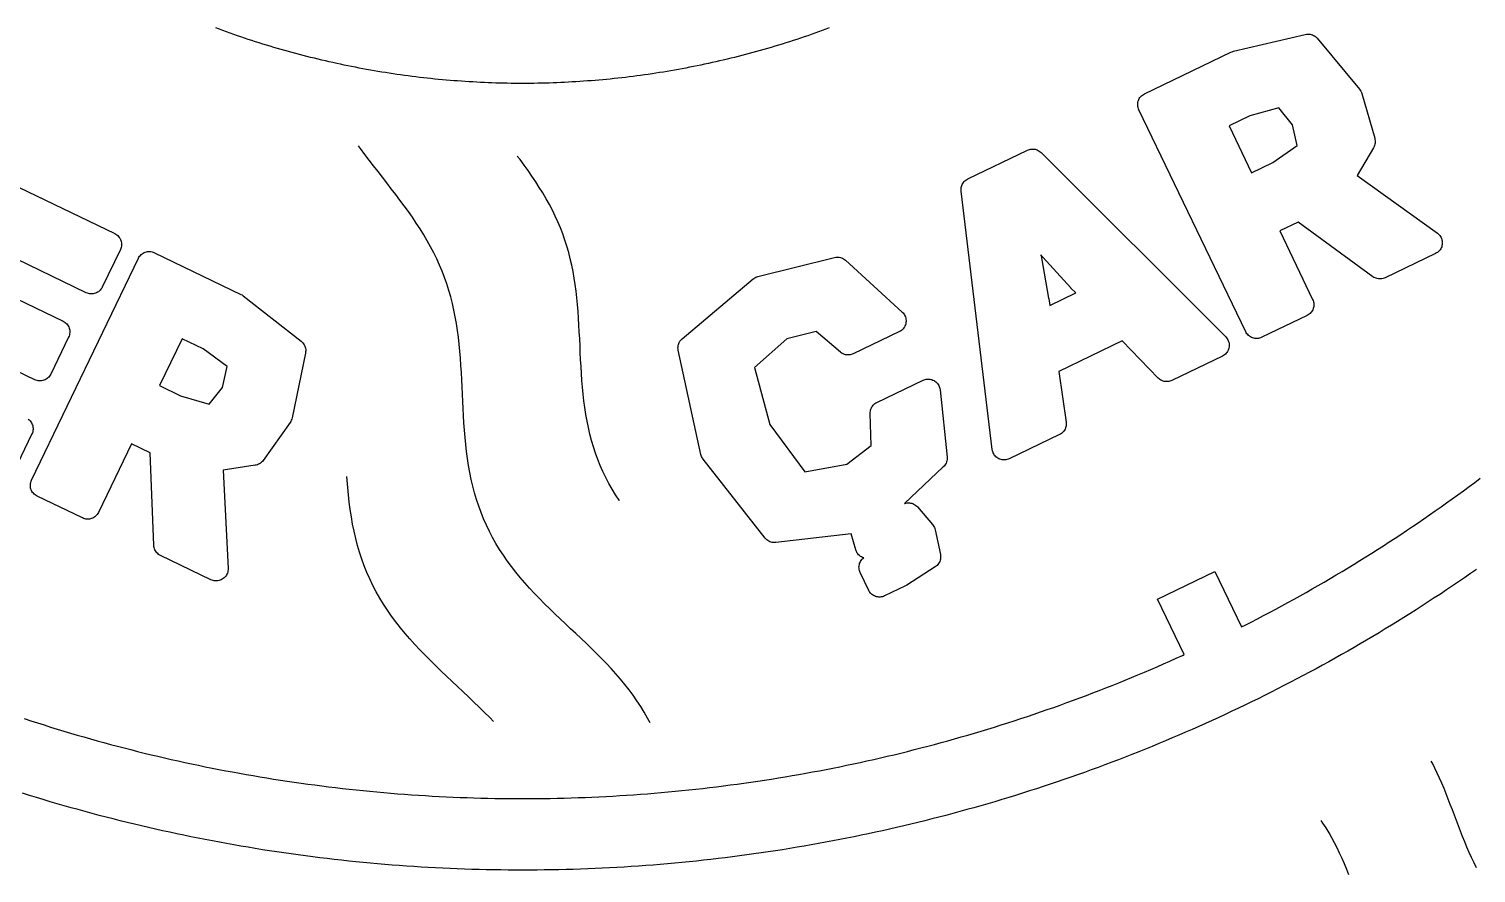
# Model space of a CAD drawing. Header units: millimetres. Extents: x -17.8 to 17.8, y -17.8 to 17.8.
# Drawn here: x -8.344 to -4.703, y -4.191 to -2.067 of the extents above; entities that cross this region are included whole.
import ezdxf

# ---------------------------------------------------------------- set-up
doc = ezdxf.new("R2010")
doc.units = ezdxf.units.MM
for name, color, linetype in [('ALTIN', 2, 'Continuous'), ('DOKU', 8, 'Continuous'), ('KESIM', 1, 'Continuous')]:
    doc.layers.add(name, color=color, linetype=linetype)

msp = doc.modelspace()

# ---------------------------------------------------------------- linework, layer by layer
at = {"layer": 'ALTIN'}
for points in [[(-6.3304, -2.0643), (-6.3394, -2.0677), (-6.3484, -2.071), (-6.3575, -2.0742), (-6.3665, -2.0775), (-6.3756, -2.0807), (-6.3847, -2.0838), (-6.3938, -2.0869), (-6.4029, -2.09), (-6.412, -2.093), (-6.4212, -2.096), (-6.4303, -2.099), (-6.4395, -2.1019), (-6.4487, -2.1047), (-6.4578, -2.1076), (-6.4671, -2.1104), (-6.4763, -2.1131), (-6.4855, -2.1158), (-6.4947, -2.1185), (-6.504, -2.1211), (-6.5132, -2.1237), (-6.5225, -2.1263), (-6.5318, -2.1288), (-6.5411, -2.1313), (-6.5504, -2.1337), (-6.5597, -2.1361), (-6.569, -2.1384), (-6.5784, -2.1407), (-6.5877, -2.143), (-6.5971, -2.1452), (-6.6064, -2.1474), (-6.6158, -2.1495), (-6.6252, -2.1516), (-6.6346, -2.1537), (-6.644, -2.1557), (-6.6534, -2.1577), (-6.6628, -2.1596), (-6.6722, -2.1615), (-6.6817, -2.1634), (-6.6911, -2.1652), (-6.7006, -2.167), (-6.71, -2.1687), (-6.7195, -2.1704), (-6.729, -2.172), (-6.7385, -2.1737), (-6.7479, -2.1752), (-6.7574, -2.1767), (-6.7669, -2.1782), (-6.7764, -2.1797), (-6.786, -2.1811), (-6.7955, -2.1824), (-6.805, -2.1837), (-6.8145, -2.185), (-6.8241, -2.1863), (-6.8336, -2.1875), (-6.8432, -2.1886), (-6.8527, -2.1897), (-6.8623, -2.1908), (-6.8718, -2.1918), (-6.8814, -2.1928), (-6.891, -2.1937), (-6.9005, -2.1946), (-6.9101, -2.1955), (-6.9197, -2.1963), (-6.9293, -2.1971), (-6.9389, -2.1978), (-6.9485, -2.1985), (-6.9581, -2.1992), (-6.9677, -2.1998), (-6.9773, -2.2003), (-6.9869, -2.2009), (-6.9965, -2.2013), (-7.0061, -2.2018), (-7.0157, -2.2022), (-7.0253, -2.2025), (-7.0349, -2.2029), (-7.0445, -2.2031), (-7.0541, -2.2034), (-7.0637, -2.2035), (-7.0734, -2.2037), (-7.083, -2.2038), (-7.0926, -2.2039), (-7.1022, -2.2039), (-7.1118, -2.2039), (-7.1214, -2.2038), (-7.131, -2.2037), (-7.1407, -2.2035), (-7.1503, -2.2034), (-7.1599, -2.2031), (-7.1695, -2.2029), (-7.1791, -2.2025), (-7.1887, -2.2022), (-7.1983, -2.2018), (-7.2079, -2.2013), (-7.2175, -2.2009), (-7.2271, -2.2003), (-7.2367, -2.1998), (-7.2463, -2.1992), (-7.2559, -2.1985), (-7.2655, -2.1978), (-7.2751, -2.1971), (-7.2847, -2.1963), (-7.2943, -2.1955), (-7.3039, -2.1946), (-7.3134, -2.1937), (-7.323, -2.1928), (-7.3326, -2.1918), (-7.3421, -2.1908), (-7.3517, -2.1897), (-7.3612, -2.1886), (-7.3708, -2.1875), (-7.3803, -2.1863), (-7.3899, -2.185), (-7.3994, -2.1837), (-7.4089, -2.1824), (-7.4184, -2.1811), (-7.428, -2.1797), (-7.4375, -2.1782), (-7.447, -2.1767), (-7.4565, -2.1752), (-7.4659, -2.1737), (-7.4754, -2.172), (-7.4849, -2.1704), (-7.4944, -2.1687), (-7.5038, -2.167), (-7.5133, -2.1652), (-7.5227, -2.1634), (-7.5322, -2.1615), (-7.5416, -2.1596), (-7.551, -2.1577), (-7.5604, -2.1557), (-7.5698, -2.1537), (-7.5792, -2.1516), (-7.5886, -2.1495), (-7.598, -2.1474), (-7.6073, -2.1452), (-7.6167, -2.143), (-7.626, -2.1407), (-7.6354, -2.1384), (-7.6447, -2.1361), (-7.654, -2.1337), (-7.6633, -2.1313), (-7.6726, -2.1288), (-7.6819, -2.1263), (-7.6912, -2.1237), (-7.7004, -2.1211), (-7.7097, -2.1185), (-7.7189, -2.1158), (-7.7281, -2.1131), (-7.7373, -2.1104), (-7.7466, -2.1076), (-7.7557, -2.1047), (-7.7649, -2.1019), (-7.7741, -2.099), (-7.7832, -2.096), (-7.7924, -2.093), (-7.8015, -2.09), (-7.8106, -2.0869), (-7.8197, -2.0838), (-7.8288, -2.0807), (-7.8379, -2.0775), (-7.8469, -2.0742), (-7.856, -2.071), (-7.865, -2.0677), (-7.874, -2.0643)], [(-8.5019, -2.402), (-8.1281, -2.582), (-8.1255, -2.5834), (-8.1231, -2.5851), (-8.1208, -2.587), (-8.1187, -2.5891), (-8.1169, -2.5913), (-8.1153, -2.5938), (-8.1139, -2.5964), (-8.1128, -2.5991), (-8.112, -2.602), (-8.1114, -2.6049), (-8.1111, -2.6078), (-8.1112, -2.6107), (-8.1115, -2.6137), (-8.1121, -2.6165), (-8.1129, -2.6194), (-8.1141, -2.6221), (-8.1597, -2.7168), (-8.1611, -2.7194), (-8.1628, -2.7219), (-8.1647, -2.7241), (-8.1668, -2.7262), (-8.1691, -2.7281), (-8.1715, -2.7297), (-8.1741, -2.731), (-8.1768, -2.7321), (-8.1797, -2.733), (-8.1826, -2.7335), (-8.1855, -2.7338), (-8.1884, -2.7338), (-8.1914, -2.7335), (-8.1942, -2.7329), (-8.1971, -2.732), (-8.1998, -2.7309), (-8.4322, -2.6189)], [(-8.4712, -2.6998), (-8.2583, -2.8024), (-8.2557, -2.8038), (-8.2533, -2.8054), (-8.251, -2.8073), (-8.2489, -2.8094), (-8.2471, -2.8117), (-8.2455, -2.8141), (-8.2441, -2.8167), (-8.243, -2.8195), (-8.2422, -2.8223), (-8.2416, -2.8252), (-8.2413, -2.8281), (-8.2414, -2.8311), (-8.2417, -2.834), (-8.2423, -2.8369), (-8.2431, -2.8397), (-8.2443, -2.8424), (-8.2892, -2.9357), (-8.2906, -2.9383), (-8.2923, -2.9408), (-8.2942, -2.943), (-8.2963, -2.9451), (-8.2986, -2.9469), (-8.301, -2.9486), (-8.3036, -2.9499), (-8.3064, -2.951), (-8.3092, -2.9519), (-8.3121, -2.9524), (-8.315, -2.9527), (-8.3179, -2.9527), (-8.3209, -2.9524), (-8.3238, -2.9518), (-8.3266, -2.9509), (-8.3293, -2.9498), (-8.5422, -2.8472)], [(-8.3457, -3.0491), (-8.3434, -3.051), (-8.3413, -3.0531), (-8.3395, -3.0554), (-8.3379, -3.0579), (-8.3365, -3.0605), (-8.3354, -3.0632), (-8.3345, -3.066), (-8.334, -3.0689), (-8.3337, -3.0718), (-8.3337, -3.0748), (-8.3341, -3.0777), (-8.3346, -3.0806), (-8.3355, -3.0834), (-8.3367, -3.0861), (-8.3824, -3.181)], [(-8.3561, -3.8026), (-8.3395, -3.808), (-8.3229, -3.8134), (-8.3062, -3.8187), (-8.2896, -3.8239), (-8.2729, -3.829), (-8.2561, -3.8341), (-8.2394, -3.8391), (-8.2226, -3.844), (-8.2059, -3.8489), (-8.189, -3.8537), (-8.1722, -3.8584), (-8.1554, -3.863), (-8.1385, -3.8676), (-8.1216, -3.8721), (-8.1047, -3.8765), (-8.0878, -3.8808), (-8.0709, -3.8851), (-8.0539, -3.8893), (-8.0369, -3.8934), (-8.0199, -3.8974), (-8.0029, -3.9014), (-7.9859, -3.9053), (-7.9688, -3.9091), (-7.9518, -3.9128), (-7.9347, -3.9165), (-7.9176, -3.9201), (-7.9005, -3.9236), (-7.8833, -3.9271), (-7.8662, -3.9304), (-7.849, -3.9337), (-7.8319, -3.937), (-7.8147, -3.9401), (-7.7975, -3.9432), (-7.7803, -3.9462), (-7.7631, -3.9491), (-7.7458, -3.9519), (-7.7286, -3.9547), (-7.7113, -3.9574), (-7.694, -3.96), (-7.6767, -3.9626), (-7.6594, -3.965), (-7.6421, -3.9674), (-7.6248, -3.9697), (-7.6075, -3.972), (-7.5902, -3.9742), (-7.5728, -3.9762), (-7.5555, -3.9783), (-7.5381, -3.9802), (-7.5207, -3.9821), (-7.5034, -3.9839), (-7.486, -3.9856), (-7.4686, -3.9872), (-7.4512, -3.9888), (-7.4338, -3.9902), (-7.4164, -3.9917), (-7.3989, -3.993), (-7.3815, -3.9942), (-7.3641, -3.9954), (-7.3466, -3.9965), (-7.3292, -3.9976), (-7.3118, -3.9985), (-7.2943, -3.9994), (-7.2769, -4.0002), (-7.2594, -4.0009), (-7.2419, -4.0016), (-7.2245, -4.0021), (-7.207, -4.0026), (-7.1895, -4.003), (-7.1721, -4.0034), (-7.1546, -4.0037), (-7.1371, -4.0038), (-7.1197, -4.004), (-7.1022, -4.004), (-7.0847, -4.004), (-7.0673, -4.0038), (-7.0498, -4.0037), (-7.0323, -4.0034), (-7.0149, -4.003), (-6.9974, -4.0026), (-6.9799, -4.0021), (-6.9625, -4.0016), (-6.945, -4.0009), (-6.9275, -4.0002), (-6.9101, -3.9994), (-6.8926, -3.9985), (-6.8752, -3.9976), (-6.8578, -3.9965), (-6.8403, -3.9954), (-6.8229, -3.9942), (-6.8055, -3.993), (-6.788, -3.9917), (-6.7706, -3.9902), (-6.7532, -3.9888), (-6.7358, -3.9872), (-6.7184, -3.9856), (-6.701, -3.9839), (-6.6837, -3.9821), (-6.6663, -3.9802), (-6.6489, -3.9783), (-6.6316, -3.9762), (-6.6142, -3.9742), (-6.5969, -3.972), (-6.5796, -3.9697), (-6.5623, -3.9674), (-6.545, -3.965), (-6.5277, -3.9626), (-6.5104, -3.96), (-6.4931, -3.9574), (-6.4758, -3.9547), (-6.4586, -3.9519), (-6.4413, -3.9491), (-6.4241, -3.9462), (-6.4069, -3.9432), (-6.3897, -3.9401), (-6.3725, -3.937), (-6.3554, -3.9337), (-6.3382, -3.9304), (-6.3211, -3.9271), (-6.3039, -3.9236), (-6.2868, -3.9201), (-6.2697, -3.9165), (-6.2526, -3.9128), (-6.2356, -3.9091), (-6.2185, -3.9053), (-6.2015, -3.9014), (-6.1845, -3.8974), (-6.1675, -3.8934), (-6.1505, -3.8893), (-6.1335, -3.8851), (-6.1166, -3.8808), (-6.0997, -3.8765), (-6.0828, -3.8721), (-6.0659, -3.8676), (-6.049, -3.863), (-6.0322, -3.8584), (-6.0154, -3.8537), (-5.9985, -3.8489), (-5.9818, -3.844), (-5.965, -3.8391), (-5.9483, -3.8341), (-5.9315, -3.829), (-5.9148, -3.8239), (-5.8982, -3.8187), (-5.8815, -3.8134), (-5.8649, -3.808), (-5.8483, -3.8026), (-5.8317, -3.7971), (-5.8152, -3.7915), (-5.7986, -3.7859), (-5.7821, -3.7801), (-5.7656, -3.7743), (-5.7492, -3.7685), (-5.7328, -3.7625), (-5.7163, -3.7565), (-5.7, -3.7504), (-5.6836, -3.7443), (-5.6673, -3.7381), (-5.651, -3.7318), (-5.6347, -3.7254), (-5.6185, -3.719), (-5.6023, -3.7124), (-5.5861, -3.7059), (-5.5699, -3.6992), (-5.5538, -3.6925), (-5.5377, -3.6857), (-5.5216, -3.6788), (-5.5056, -3.6719), (-5.4896, -3.6649), (-5.4736, -3.6578), (-5.4577, -3.6507), (-5.4418, -3.6435), (-5.4374, -3.6415), (-5.5045, -3.502), (-5.3604, -3.4325), (-5.2932, -3.572), (-5.2844, -3.5676), (-5.2689, -3.5596), (-5.2534, -3.5516), (-5.2379, -3.5435), (-5.2224, -3.5353), (-5.207, -3.5271), (-5.1917, -3.5188), (-5.1763, -3.5104), (-5.161, -3.502), (-5.1458, -3.4935), (-5.1305, -3.4849), (-5.1153, -3.4763), (-5.1002, -3.4676), (-5.0851, -3.4588), (-5.07, -3.45), (-5.055, -3.4411), (-5.04, -3.4321), (-5.025, -3.4231), (-5.0101, -3.414), (-4.9952, -3.4048), (-4.9804, -3.3956), (-4.9656, -3.3863), (-4.9509, -3.3769), (-4.9361, -3.3675), (-4.9215, -3.358), (-4.9068, -3.3485), (-4.8922, -3.3389), (-4.8777, -3.3292), (-4.8632, -3.3195), (-4.8487, -3.3097), (-4.8343, -3.2998), (-4.8199, -3.2899), (-4.8056, -3.2799), (-4.7913, -3.2698), (-4.7771, -3.2597), (-4.7629, -3.2495), (-4.7487, -3.2393), (-4.7346, -3.229), (-4.7205, -3.2186), (-4.7065, -3.2082), (-4.6925, -3.1977)], [(-4.7024, -3.4273), (-4.7173, -3.4378), (-4.7324, -3.4481), (-4.7474, -3.4585), (-4.7625, -3.4687), (-4.7777, -3.4789), (-4.7929, -3.489), (-4.8081, -3.499), (-4.8234, -3.509), (-4.8388, -3.5189), (-4.8541, -3.5287), (-4.8696, -3.5385), (-4.885, -3.5482), (-4.9005, -3.5579), (-4.9161, -3.5674), (-4.9317, -3.577), (-4.9473, -3.5864), (-4.9629, -3.5958), (-4.9787, -3.6051), (-4.9944, -3.6143), (-5.0102, -3.6235), (-5.026, -3.6325), (-5.0419, -3.6416), (-5.0578, -3.6505), (-5.0738, -3.6594), (-5.0897, -3.6682), (-5.1058, -3.677), (-5.1218, -3.6856), (-5.1379, -3.6943), (-5.1541, -3.7028), (-5.1702, -3.7113), (-5.1865, -3.7196), (-5.2027, -3.728), (-5.219, -3.7362), (-5.2353, -3.7444), (-5.2517, -3.7525), (-5.2681, -3.7606), (-5.2845, -3.7685), (-5.3009, -3.7764), (-5.3174, -3.7842), (-5.334, -3.792), (-5.3505, -3.7997), (-5.3671, -3.8073), (-5.3838, -3.8148), (-5.4004, -3.8223), (-5.4171, -3.8297), (-5.4338, -3.837), (-5.4506, -3.8442), (-5.4674, -3.8514), (-5.4842, -3.8585), (-5.5011, -3.8655), (-5.5179, -3.8725), (-5.5348, -3.8793), (-5.5518, -3.8861), (-5.5688, -3.8929), (-5.5858, -3.8995), (-5.6028, -3.9061), (-5.6198, -3.9126), (-5.6369, -3.919), (-5.654, -3.9254), (-5.6712, -3.9317), (-5.6884, -3.9379), (-5.7056, -3.944), (-5.7228, -3.9501), (-5.74, -3.956), (-5.7573, -3.962), (-5.7746, -3.9678), (-5.7919, -3.9735), (-5.8093, -3.9792), (-5.8266, -3.9848), (-5.844, -3.9904), (-5.8615, -3.9958), (-5.8789, -4.0012), (-5.8964, -4.0065), (-5.9139, -4.0117), (-5.9314, -4.0168), (-5.9489, -4.0219), (-5.9665, -4.0269), (-5.9841, -4.0318), (-6.0017, -4.0367), (-6.0193, -4.0414), (-6.0369, -4.0461), (-6.0546, -4.0507), (-6.0723, -4.0553), (-6.09, -4.0597), (-6.1077, -4.0641), (-6.1255, -4.0684), (-6.1432, -4.0726), (-6.161, -4.0768), (-6.1788, -4.0808), (-6.1966, -4.0848), (-6.2144, -4.0887), (-6.2323, -4.0926), (-6.2502, -4.0963), (-6.268, -4.1), (-6.2859, -4.1036), (-6.3039, -4.1071), (-6.3218, -4.1106), (-6.3397, -4.1139), (-6.3577, -4.1172), (-6.3757, -4.1204), (-6.3936, -4.1236), (-6.4116, -4.1266), (-6.4297, -4.1296), (-6.4477, -4.1325), (-6.4657, -4.1353), (-6.4838, -4.138), (-6.5018, -4.1407), (-6.5199, -4.1433), (-6.538, -4.1458), (-6.5561, -4.1482), (-6.5742, -4.1505), (-6.5923, -4.1528), (-6.6104, -4.155), (-6.6286, -4.1571), (-6.6467, -4.1591), (-6.6649, -4.1611), (-6.683, -4.1629), (-6.7012, -4.1647), (-6.7194, -4.1664), (-6.7375, -4.1681), (-6.7557, -4.1696), (-6.7739, -4.1711), (-6.7921, -4.1725), (-6.8103, -4.1738), (-6.8286, -4.175), (-6.8468, -4.1762), (-6.865, -4.1773), (-6.8832, -4.1783), (-6.9015, -4.1792), (-6.9197, -4.18), (-6.9379, -4.1808), (-6.9562, -4.1815), (-6.9744, -4.182), (-6.9927, -4.1826), (-7.0109, -4.183), (-7.0292, -4.1834), (-7.0474, -4.1836), (-7.0657, -4.1838), (-7.0839, -4.184), (-7.1022, -4.184), (-7.1205, -4.184), (-7.1387, -4.1838), (-7.157, -4.1836), (-7.1752, -4.1834), (-7.1935, -4.183), (-7.2117, -4.1826), (-7.23, -4.182), (-7.2482, -4.1815), (-7.2665, -4.1808), (-7.2847, -4.18), (-7.3029, -4.1792), (-7.3212, -4.1783), (-7.3394, -4.1773), (-7.3576, -4.1762), (-7.3758, -4.175), (-7.3941, -4.1738), (-7.4123, -4.1725), (-7.4305, -4.1711), (-7.4487, -4.1696), (-7.4669, -4.1681), (-7.485, -4.1664), (-7.5032, -4.1647), (-7.5214, -4.1629), (-7.5395, -4.1611), (-7.5577, -4.1591), (-7.5758, -4.1571), (-7.594, -4.155), (-7.6121, -4.1528), (-7.6302, -4.1505), (-7.6483, -4.1482), (-7.6664, -4.1458), (-7.6845, -4.1433), (-7.7026, -4.1407), (-7.7206, -4.138), (-7.7387, -4.1353), (-7.7567, -4.1325), (-7.7747, -4.1296), (-7.7928, -4.1266), (-7.8108, -4.1236), (-7.8287, -4.1204), (-7.8467, -4.1172), (-7.8647, -4.1139), (-7.8826, -4.1106), (-7.9005, -4.1071), (-7.9185, -4.1036), (-7.9364, -4.1), (-7.9542, -4.0963), (-7.9721, -4.0926), (-7.99, -4.0887), (-8.0078, -4.0848), (-8.0256, -4.0808), (-8.0434, -4.0768), (-8.0612, -4.0726), (-8.0789, -4.0684), (-8.0967, -4.0641), (-8.1144, -4.0597), (-8.1321, -4.0553), (-8.1498, -4.0507), (-8.1675, -4.0461), (-8.1851, -4.0414), (-8.2027, -4.0367), (-8.2203, -4.0318), (-8.2379, -4.0269), (-8.2555, -4.0219), (-8.273, -4.0168), (-8.2905, -4.0117), (-8.308, -4.0065), (-8.3255, -4.0012), (-8.3429, -3.9958), (-8.3604, -3.9904)]]:
    msp.add_lwpolyline(points, dxfattribs=at)
for points in [[(-5.5375, -2.2302), (-5.3197, -2.1253), (-5.3167, -2.124), (-5.3135, -2.1231), (-5.1328, -2.0804), (-5.1298, -2.0799), (-5.1268, -2.0796), (-5.1238, -2.0797), (-5.1208, -2.08), (-5.1178, -2.0807), (-5.115, -2.0817), (-5.1122, -2.0829), (-5.1096, -2.0844), (-5.1071, -2.0862), (-5.1049, -2.0882), (-5.1028, -2.0904), (-4.9963, -2.2187), (-4.9944, -2.2212), (-4.9928, -2.2238), (-4.9915, -2.2266), (-4.9905, -2.2295), (-4.9581, -2.3421), (-4.9574, -2.3451), (-4.957, -2.3481), (-4.9569, -2.3511), (-4.9571, -2.3541), (-4.9576, -2.3571), (-4.9585, -2.36), (-4.9596, -2.3629), (-4.961, -2.3656), (-5.0021, -2.436), (-4.8005, -2.5807), (-4.7982, -2.5826), (-4.796, -2.5846), (-4.7941, -2.5869), (-4.7925, -2.5893), (-4.791, -2.5919), (-4.7899, -2.5946), (-4.789, -2.5974), (-4.7883, -2.6003), (-4.788, -2.6033), (-4.788, -2.6062), (-4.7882, -2.6092), (-4.7888, -2.6121), (-4.7896, -2.6149), (-4.7907, -2.6177), (-4.7921, -2.6203), (-4.7937, -2.6228), (-4.7956, -2.6251), (-4.7976, -2.6272), (-4.7999, -2.6291), (-4.8024, -2.6307), (-4.805, -2.6321), (-4.9316, -2.6931), (-4.9344, -2.6943), (-4.9372, -2.6952), (-4.9401, -2.6958), (-4.943, -2.6961), (-4.9459, -2.6961), (-4.9489, -2.6958), (-4.9518, -2.6953), (-4.9546, -2.6944), (-4.9573, -2.6933), (-4.9599, -2.692), (-4.9624, -2.6903), (-5.1505, -2.5527), (-5.1972, -2.5753), (-5.1142, -2.7477), (-5.113, -2.7505), (-5.1121, -2.7533), (-5.1115, -2.7561), (-5.1112, -2.7591), (-5.1112, -2.762), (-5.1115, -2.765), (-5.112, -2.7678), (-5.1129, -2.7707), (-5.114, -2.7734), (-5.1153, -2.776), (-5.117, -2.7785), (-5.1188, -2.7807), (-5.1209, -2.7828), (-5.1231, -2.7847), (-5.1256, -2.7864), (-5.1282, -2.7878), (-5.2425, -2.8428), (-5.2452, -2.844), (-5.248, -2.8449), (-5.2509, -2.8455), (-5.2538, -2.8458), (-5.2568, -2.8458), (-5.2597, -2.8455), (-5.2626, -2.845), (-5.2654, -2.8441), (-5.2682, -2.843), (-5.2708, -2.8417), (-5.2732, -2.84), (-5.2755, -2.8382), (-5.2776, -2.8361), (-5.2795, -2.8339), (-5.2811, -2.8314), (-5.2825, -2.8288), (-5.5516, -2.2702), (-5.5527, -2.2675), (-5.5536, -2.2647), (-5.5542, -2.2618), (-5.5545, -2.2589), (-5.5545, -2.256), (-5.5542, -2.253), (-5.5537, -2.2501), (-5.5528, -2.2473), (-5.5517, -2.2446), (-5.5504, -2.242), (-5.5487, -2.2395), (-5.5469, -2.2372), (-5.5448, -2.2351), (-5.5426, -2.2332), (-5.5401, -2.2316)], [(-5.1652, -2.308), (-5.1995, -2.2651), (-5.2721, -2.2852), (-5.3247, -2.3106), (-5.2678, -2.4287), (-5.2145, -2.403), (-5.1536, -2.36)], [(-5.8266, -2.37), (-5.8238, -2.3694), (-5.821, -2.3691), (-5.8182, -2.369), (-5.8153, -2.3692), (-5.8125, -2.3697), (-5.8098, -2.3704), (-5.8071, -2.3714), (-5.8045, -2.3727), (-5.8021, -2.3742), (-5.7998, -2.3759), (-5.7977, -2.3778), (-5.333, -2.8421), (-5.331, -2.8444), (-5.3292, -2.8468), (-5.3277, -2.8494), (-5.3264, -2.8521), (-5.3254, -2.855), (-5.3247, -2.8579), (-5.3243, -2.8609), (-5.3242, -2.8639), (-5.3245, -2.8669), (-5.325, -2.8699), (-5.3258, -2.8728), (-5.3268, -2.8756), (-5.3282, -2.8783), (-5.3298, -2.8808), (-5.3317, -2.8832), (-5.3338, -2.8853), (-5.3361, -2.8873), (-5.3386, -2.889), (-5.3412, -2.8904), (-5.4683, -2.9516), (-5.4709, -2.9527), (-5.4737, -2.9536), (-5.4765, -2.9542), (-5.4794, -2.9545), (-5.4822, -2.9545), (-5.4851, -2.9543), (-5.488, -2.9538), (-5.4907, -2.953), (-5.4934, -2.952), (-5.496, -2.9507), (-5.4984, -2.9492), (-5.5007, -2.9474), (-5.5028, -2.9454), (-5.5934, -2.8521), (-5.7525, -2.9287), (-5.7347, -3.0568), (-5.7345, -3.0597), (-5.7345, -3.0626), (-5.7348, -3.0655), (-5.7354, -3.0683), (-5.7362, -3.0711), (-5.7373, -3.0738), (-5.7387, -3.0763), (-5.7403, -3.0788), (-5.7422, -3.081), (-5.7442, -3.0831), (-5.7465, -3.0849), (-5.7489, -3.0865), (-5.7514, -3.0879), (-5.8778, -3.1488), (-5.8805, -3.1499), (-5.8834, -3.1508), (-5.8863, -3.1514), (-5.8893, -3.1517), (-5.8923, -3.1517), (-5.8953, -3.1514), (-5.8982, -3.1508), (-5.9011, -3.1499), (-5.9039, -3.1487), (-5.9065, -3.1473), (-5.909, -3.1456), (-5.9112, -3.1437), (-5.9133, -3.1415), (-5.9152, -3.1392), (-5.9168, -3.1366), (-5.9182, -3.134), (-5.9193, -3.1312), (-5.92, -3.1283), (-5.9206, -3.1253), (-5.9987, -2.4748), (-5.9989, -2.4719), (-5.9988, -2.4691), (-5.9985, -2.4662), (-5.9979, -2.4634), (-5.997, -2.4607), (-5.9959, -2.4581), (-5.9945, -2.4556), (-5.9929, -2.4532), (-5.9911, -2.451), (-5.989, -2.449), (-5.9868, -2.4472), (-5.9844, -2.4456), (-5.9819, -2.4442), (-5.8319, -2.372), (-5.8293, -2.3709)], [(-8.0286, -2.6299), (-7.8108, -2.7348), (-7.8079, -2.7364), (-7.8052, -2.7383), (-7.6592, -2.853), (-7.6569, -2.8549), (-7.6548, -2.8572), (-7.653, -2.8596), (-7.6514, -2.8621), (-7.6501, -2.8649), (-7.649, -2.8677), (-7.6483, -2.8706), (-7.6478, -2.8736), (-7.6477, -2.8766), (-7.6479, -2.8797), (-7.6483, -2.8826), (-7.6822, -3.0459), (-7.683, -3.0489), (-7.684, -3.0518), (-7.6854, -3.0546), (-7.6871, -3.0572), (-7.7548, -3.1528), (-7.7567, -3.1551), (-7.7588, -3.1573), (-7.7611, -3.1593), (-7.7636, -3.161), (-7.7663, -3.1625), (-7.7691, -3.1636), (-7.772, -3.1645), (-7.775, -3.1651), (-7.8557, -3.1769), (-7.8431, -3.4247), (-7.8431, -3.4277), (-7.8434, -3.4306), (-7.844, -3.4335), (-7.8449, -3.4364), (-7.846, -3.4391), (-7.8474, -3.4417), (-7.849, -3.4442), (-7.8509, -3.4464), (-7.853, -3.4485), (-7.8553, -3.4504), (-7.8578, -3.452), (-7.8604, -3.4534), (-7.8631, -3.4545), (-7.8659, -3.4554), (-7.8688, -3.456), (-7.8718, -3.4562), (-7.8747, -3.4562), (-7.8777, -3.4559), (-7.8806, -3.4553), (-7.8834, -3.4544), (-7.8861, -3.4533), (-8.0128, -3.3923), (-8.0154, -3.3909), (-8.0178, -3.3892), (-8.0201, -3.3873), (-8.0222, -3.3852), (-8.024, -3.3829), (-8.0256, -3.3805), (-8.027, -3.3779), (-8.0281, -3.3752), (-8.029, -3.3723), (-8.0295, -3.3694), (-8.0298, -3.3665), (-8.0395, -3.1337), (-8.0862, -3.1111), (-8.1693, -3.2836), (-8.1707, -3.2862), (-8.1723, -3.2887), (-8.1742, -3.2909), (-8.1763, -3.293), (-8.1786, -3.2948), (-8.1811, -3.2965), (-8.1837, -3.2978), (-8.1864, -3.2989), (-8.1892, -3.2998), (-8.1921, -3.3003), (-8.1951, -3.3006), (-8.198, -3.3006), (-8.2009, -3.3003), (-8.2038, -3.2997), (-8.2066, -3.2988), (-8.2093, -3.2976), (-8.3237, -3.2426), (-8.3263, -3.2412), (-8.3287, -3.2395), (-8.331, -3.2376), (-8.333, -3.2355), (-8.3349, -3.2333), (-8.3365, -3.2308), (-8.3379, -3.2282), (-8.339, -3.2255), (-8.3398, -3.2226), (-8.3404, -3.2197), (-8.3406, -3.2168), (-8.3406, -3.2139), (-8.3403, -3.2109), (-8.3397, -3.2081), (-8.3388, -3.2052), (-8.3377, -3.2025), (-8.0687, -2.6439), (-8.0673, -2.6413), (-8.0656, -2.6389), (-8.0637, -2.6366), (-8.0616, -2.6346), (-8.0593, -2.6327), (-8.0569, -2.6311), (-8.0543, -2.6297), (-8.0516, -2.6286), (-8.0487, -2.6278), (-8.0458, -2.6272), (-8.0429, -2.627), (-8.04, -2.627), (-8.037, -2.6273), (-8.0342, -2.6279), (-8.0313, -2.6288)], [(-6.471, -3.3596), (-6.474, -3.3592), (-6.477, -3.3584), (-6.4799, -3.3574), (-6.4827, -3.3561), (-6.4853, -3.3545), (-6.4877, -3.3526), (-6.49, -3.3505), (-6.492, -3.3482), (-6.6476, -3.1497), (-6.6492, -3.1475), (-6.6505, -3.1452), (-6.6517, -3.1427), (-6.6526, -3.1402), (-6.6533, -3.1376), (-6.7104, -2.8757), (-6.7109, -2.8728), (-6.7111, -2.8698), (-6.711, -2.8669), (-6.7106, -2.864), (-6.7099, -2.8611), (-6.709, -2.8583), (-6.7078, -2.8556), (-6.7063, -2.853), (-6.7045, -2.8506), (-6.7026, -2.8484), (-6.7004, -2.8464), (-6.5223, -2.6961), (-6.5201, -2.6945), (-6.5178, -2.693), (-6.5153, -2.6918), (-6.5128, -2.6908), (-6.5102, -2.69), (-6.3172, -2.6418), (-6.3143, -2.6412), (-6.3113, -2.6409), (-6.3084, -2.6409), (-6.3054, -2.6412), (-6.3025, -2.6418), (-6.2997, -2.6427), (-6.297, -2.6438), (-6.2944, -2.6452), (-6.2919, -2.6469), (-6.2896, -2.6488), (-6.1468, -2.7795), (-6.1448, -2.7816), (-6.1429, -2.7839), (-6.1413, -2.7863), (-6.14, -2.7889), (-6.1388, -2.7916), (-6.138, -2.7944), (-6.1374, -2.7973), (-6.1371, -2.8002), (-6.1371, -2.8031), (-6.1374, -2.806), (-6.138, -2.8089), (-6.1388, -2.8117), (-6.14, -2.8144), (-6.1413, -2.817), (-6.1429, -2.8194), (-6.1448, -2.8217), (-6.1468, -2.8238), (-6.1491, -2.8257), (-6.1515, -2.8273), (-6.1541, -2.8287), (-6.2699, -2.8845), (-6.2725, -2.8856), (-6.2753, -2.8864), (-6.2781, -2.887), (-6.281, -2.8874), (-6.2839, -2.8874), (-6.2868, -2.8872), (-6.2896, -2.8867), (-6.2924, -2.8859), (-6.2951, -2.8848), (-6.2977, -2.8835), (-6.3001, -2.882), (-6.3024, -2.8802), (-6.3631, -2.8282), (-6.4372, -2.8469), (-6.5182, -2.9193), (-6.4802, -3.062), (-6.3917, -3.1812), (-6.2861, -3.162), (-6.2252, -3.1153), (-6.2275, -3.0347), (-6.2274, -3.0318), (-6.2271, -3.029), (-6.2265, -3.0262), (-6.2256, -3.0234), (-6.2245, -3.0208), (-6.2231, -3.0183), (-6.2215, -3.0159), (-6.2197, -3.0137), (-6.2176, -3.0116), (-6.2154, -3.0098), (-6.213, -3.0082), (-6.2105, -3.0068), (-6.0946, -2.951), (-6.092, -2.9499), (-6.0892, -2.949), (-6.0864, -2.9484), (-6.0835, -2.9481), (-6.0807, -2.9481), (-6.0778, -2.9483), (-6.075, -2.9488), (-6.0722, -2.9495), (-6.0695, -2.9506), (-6.0669, -2.9519), (-6.0645, -2.9534), (-6.0622, -2.9551), (-6.0601, -2.9571), (-6.0582, -2.9592), (-6.0565, -2.9615), (-6.0551, -2.964), (-6.0538, -2.9666), (-6.0529, -2.9693), (-6.0522, -2.9721), (-6.0517, -2.975), (-6.0342, -3.1443), (-6.0341, -3.1474), (-6.0342, -3.1504), (-6.0347, -3.1535), (-6.0355, -3.1564), (-6.0365, -3.1593), (-6.0379, -3.162), (-6.0395, -3.1646), (-6.0414, -3.167), (-6.0435, -3.1692), (-6.1409, -3.2612), (-6.1403, -3.261), (-6.1375, -3.2602), (-6.1346, -3.2597), (-6.1317, -3.2595), (-6.1288, -3.2596), (-6.1259, -3.26), (-6.123, -3.2607), (-6.1202, -3.2616), (-6.1176, -3.2628), (-6.115, -3.2642), (-6.1127, -3.2659), (-6.1104, -3.2678), (-6.1084, -3.27), (-6.0707, -3.3139), (-6.0688, -3.3162), (-6.0672, -3.3188), (-6.0659, -3.3215), (-6.0648, -3.3243), (-6.0641, -3.3272), (-6.0508, -3.3892), (-6.0504, -3.3921), (-6.0502, -3.3952), (-6.0503, -3.3982), (-6.0507, -3.4012), (-6.0515, -3.4041), (-6.0525, -3.4069), (-6.0538, -3.4097), (-6.0554, -3.4123), (-6.0572, -3.4147), (-6.0592, -3.4169), (-6.0615, -3.4189), (-6.0639, -3.4206), (-6.1355, -3.4667), (-6.1388, -3.4685), (-6.1912, -3.4938), (-6.1939, -3.4949), (-6.1967, -3.4958), (-6.1996, -3.4964), (-6.2025, -3.4967), (-6.2055, -3.4967), (-6.2084, -3.4964), (-6.2113, -3.4959), (-6.2141, -3.4951), (-6.2168, -3.4939), (-6.2194, -3.4926), (-6.2219, -3.491), (-6.2242, -3.4891), (-6.2263, -3.487), (-6.2282, -3.4848), (-6.2298, -3.4823), (-6.2312, -3.4798), (-6.2527, -3.4351), (-6.2539, -3.4324), (-6.2547, -3.4296), (-6.2553, -3.4267), (-6.2556, -3.4238), (-6.2557, -3.4208), (-6.2554, -3.4179), (-6.2548, -3.415), (-6.254, -3.4122), (-6.2529, -3.4095), (-6.2515, -3.4069), (-6.2499, -3.4044), (-6.2481, -3.4021), (-6.246, -3.4), (-6.2438, -3.3982), (-6.2444, -3.3981), (-6.2471, -3.397), (-6.2497, -3.3957), (-6.2521, -3.3942), (-6.2544, -3.3924), (-6.2565, -3.3904), (-6.2584, -3.3882), (-6.2601, -3.3859), (-6.2615, -3.3834), (-6.2627, -3.3807), (-6.2637, -3.378), (-6.2756, -3.3372), (-6.4649, -3.3595), (-6.4679, -3.3597)], [(-5.798, -2.6353), (-5.7966, -2.642), (-5.7964, -2.643), (-5.7785, -2.7446), (-5.7783, -2.7456), (-5.7759, -2.7629), (-5.7103, -2.7313), (-5.7223, -2.719), (-5.7229, -2.7183), (-5.7933, -2.6409), (-5.7939, -2.6401)], [(-7.8573, -2.9696), (-7.8452, -2.916), (-7.9061, -2.8718), (-7.9588, -2.8465), (-8.0156, -2.9646), (-7.9624, -2.9902), (-7.8908, -3.011)]]:
    msp.add_lwpolyline(points, close=True, dxfattribs=at)
at = {"layer": 'DOKU'}
for points in [[(-6.7811, -3.813), (-6.7875, -3.8012), (-6.796, -3.7865), (-6.8049, -3.772), (-6.8143, -3.7578), (-6.8241, -3.7438), (-6.8343, -3.7301), (-6.8449, -3.7165), (-6.8559, -3.7031), (-6.8673, -3.6899), (-6.879, -3.6769), (-6.891, -3.664), (-6.9033, -3.6513), (-6.9159, -3.6386), (-6.9287, -3.6261), (-6.9416, -3.6136), (-6.9547, -3.6011), (-6.9679, -3.5887), (-6.9811, -3.5763), (-6.9944, -3.5638), (-7.0077, -3.5513), (-7.0208, -3.5388), (-7.0339, -3.5262), (-7.0469, -3.5134), (-7.0596, -3.5006), (-7.0721, -3.4876), (-7.0844, -3.4744), (-7.0964, -3.4611), (-7.108, -3.4476), (-7.1192, -3.4339), (-7.1301, -3.42), (-7.1405, -3.4059), (-7.1505, -3.3915), (-7.16, -3.3769), (-7.169, -3.362), (-7.1776, -3.347), (-7.1856, -3.3316), (-7.1931, -3.3161), (-7.2001, -3.3002), (-7.2065, -3.2842), (-7.2124, -3.2679), (-7.2179, -3.2514), (-7.2228, -3.2347), (-7.2272, -3.2178), (-7.2312, -3.2007), (-7.2347, -3.1834), (-7.2378, -3.1659), (-7.2406, -3.1483), (-7.2429, -3.1305), (-7.245, -3.1127), (-7.2467, -3.0947), (-7.2482, -3.0767), (-7.2495, -3.0586), (-7.2506, -3.0404), (-7.2516, -3.0222), (-7.2525, -3.0041), (-7.2533, -2.9859), (-7.2541, -2.9677), (-7.255, -2.9496), (-7.256, -2.9316), (-7.2571, -2.9137), (-7.2583, -2.8958), (-7.2598, -2.878), (-7.2615, -2.8604), (-7.2635, -2.8429), (-7.2658, -2.8255), (-7.2685, -2.8083), (-7.2715, -2.7913), (-7.2749, -2.7744), (-7.2787, -2.7577), (-7.283, -2.7411), (-7.2877, -2.7248), (-7.2929, -2.7086), (-7.2985, -2.6926), (-7.3046, -2.6767), (-7.3112, -2.6611), (-7.3182, -2.6456), (-7.3257, -2.6302), (-7.3337, -2.615), (-7.3421, -2.6), (-7.3508, -2.585), (-7.36, -2.5702), (-7.3695, -2.5555), (-7.3794, -2.5409), (-7.3895, -2.5264), (-7.4, -2.5119), (-7.4106, -2.4975), (-7.4214, -2.4832), (-7.4324, -2.4688), (-7.4435, -2.4545), (-7.4546, -2.4401), (-7.4658, -2.4258), (-7.4769, -2.4114), (-7.488, -2.3969), (-7.4989, -2.3824), (-7.5097, -2.3678), (-7.5147, -2.3609)], [(-6.8583, -3.2543), (-6.859, -3.2532), (-6.8681, -3.2392), (-6.8768, -3.225), (-6.885, -3.2105), (-6.8927, -3.1958), (-6.8999, -3.1809), (-6.9066, -3.1657), (-6.9127, -3.1503), (-6.9184, -3.1347), (-6.9236, -3.1189), (-6.9284, -3.1028), (-6.9326, -3.0866), (-6.9364, -3.0702), (-6.9398, -3.0536), (-6.9428, -3.0368), (-6.9454, -3.02), (-6.9477, -3.0029), (-6.9496, -2.9858), (-6.9513, -2.9686), (-6.9527, -2.9513), (-6.954, -2.9339), (-6.955, -2.9165), (-6.956, -2.899), (-6.9568, -2.8816), (-6.9576, -2.8642), (-6.9584, -2.8468), (-6.9593, -2.8294), (-6.9602, -2.8121), (-6.9613, -2.7949), (-6.9625, -2.7777), (-6.9639, -2.7607), (-6.9655, -2.7438), (-6.9674, -2.727), (-6.9696, -2.7103), (-6.9722, -2.6938), (-6.9751, -2.6775), (-6.9783, -2.6613), (-6.982, -2.6452), (-6.9861, -2.6294), (-6.9906, -2.6137), (-6.9956, -2.5982), (-7.001, -2.5828), (-7.0069, -2.5676), (-7.0132, -2.5526), (-7.0199, -2.5377), (-7.0271, -2.523), (-7.0347, -2.5084), (-7.0428, -2.494), (-7.0512, -2.4797), (-7.06, -2.4655), (-7.0691, -2.4514), (-7.0786, -2.4373), (-7.0883, -2.4234), (-7.0983, -2.4095), (-7.1085, -2.3957), (-7.1153, -2.3867)], [(-7.1753, -3.8099), (-7.1848, -3.8001), (-7.1978, -3.787), (-7.2111, -3.7739), (-7.2246, -3.7609), (-7.2382, -3.7479), (-7.2519, -3.735), (-7.2657, -3.7221), (-7.2795, -3.7091), (-7.2933, -3.6961), (-7.307, -3.6831), (-7.3207, -3.6699), (-7.3341, -3.6567), (-7.3474, -3.6433), (-7.3604, -3.6298), (-7.3732, -3.6161), (-7.3856, -3.6022), (-7.3977, -3.5882), (-7.4094, -3.5739), (-7.4207, -3.5594), (-7.4316, -3.5447), (-7.442, -3.5297), (-7.4519, -3.5145), (-7.4613, -3.4991), (-7.4702, -3.4834), (-7.4785, -3.4674), (-7.4863, -3.4512), (-7.4936, -3.4348), (-7.5003, -3.4181), (-7.5065, -3.4011), (-7.5121, -3.384), (-7.5172, -3.3666), (-7.5218, -3.3489), (-7.526, -3.3311), (-7.5297, -3.3131), (-7.5329, -3.295), (-7.5357, -3.2766), (-7.5382, -3.2582), (-7.5403, -3.2396), (-7.5421, -3.2209), (-7.5437, -3.2021), (-7.5443, -3.1935)], [(-4.7017, -4.178), (-4.7081, -4.1653), (-4.7142, -4.1525), (-4.7201, -4.1395), (-4.7259, -4.1263), (-4.7315, -4.113), (-4.7369, -4.0996), (-4.7422, -4.0861), (-4.7474, -4.0726), (-4.7525, -4.0591), (-4.7576, -4.0455), (-4.7627, -4.032), (-4.7679, -4.0185), (-4.773, -4.0051), (-4.7783, -3.9917), (-4.7836, -3.9785), (-4.7891, -3.9654), (-4.7948, -3.9525), (-4.8006, -3.9397), (-4.8066, -3.9271), (-4.8128, -3.9148), (-4.8157, -3.9094)], [(-5.0229, -4.1961), (-5.0286, -4.1822), (-5.0343, -4.1685), (-5.0402, -4.1549), (-5.0464, -4.1414), (-5.0527, -4.1282), (-5.0592, -4.1152), (-5.0661, -4.1024), (-5.0731, -4.0899), (-5.0805, -4.0775), (-5.0882, -4.0655), (-5.0925, -4.0591)]]:
    msp.add_lwpolyline(points, dxfattribs=at)
at = {"layer": 'KESIM'}
msp.add_circle((0, 0), 17.8, dxfattribs=at)

doc.saveas('drawing.dxf')
